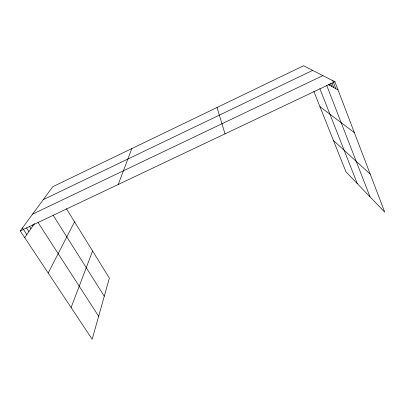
<?xml version="1.0" encoding="UTF-8"?>
<svg xmlns="http://www.w3.org/2000/svg" width="405" height="405" viewBox="0 0 405 405"><rect width="100%" height="100%" fill="white"/><g stroke="black" fill="none" stroke-linecap="round" stroke-linejoin="round"><path stroke-width="0.61" d="M118.219 184.488L131.827 148.574M71.098 307.511L92.598 251.019M48.19 273.01L74.555 221.849M24.705 237.639L34.491 223.56M66.415 208.691L109.37 278.129L92.178 339.258L20.25 230.931L52.802 186.68L303.603 65.742L334.905 81.754L384.75 212.154L345.951 171.826L313.829 91.363M43.269 199.635L312.655 70.369M32.618 214.118L322.881 75.603M20.25 230.931L334.905 81.754M328.187 84.432L338.013 89.885M319.935 106.657L354.355 132.632M333.436 140.479L370.216 174.135M22.447 227.944L26.831 234.581M26.583 228.066L28.907 231.594M29.292 226.192L30.927 228.688M32.248 224.871L32.891 225.858M38.014 222.461L98.643 316.264M53.045 215.106L104.277 296.232M319.884 88.71L357.321 183.647M326.678 85.359L370.018 196.845M329.225 84.144L329.65 85.242M331.973 82.979L333.71 87.495M330.576 83.567L331.649 86.356M332.758 80.656L335.831 88.675M217.009 107.497L225.028 133.847"/></g></svg>
